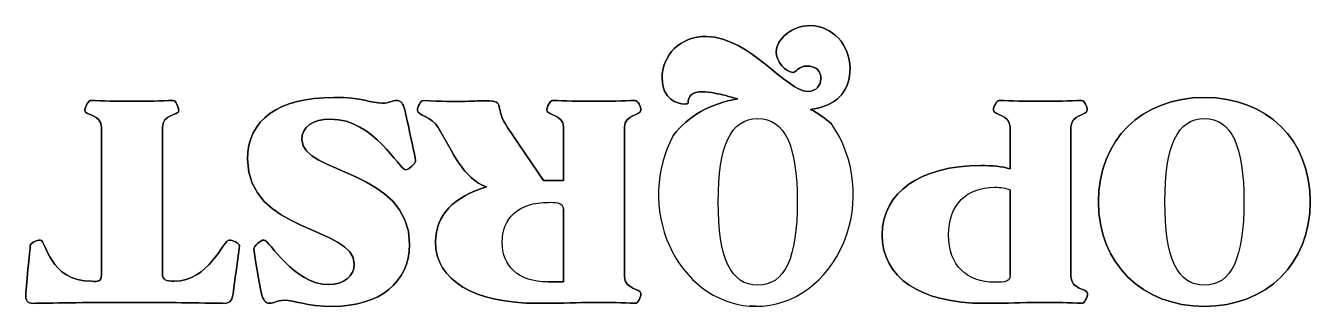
# Model space of a CAD drawing. Header units: millimetres. Extents: x -71 to 188, y -7 to 6.
# Drawn here: x -4.8 to 55.3, y -6.7 to 6.5 of the extents above; entities that cross this region are included whole.
import ezdxf

# ---------------------------------------------------------------- set-up
doc = ezdxf.new("R2010")
doc.units = ezdxf.units.MM
doc.layers.get('0').update_dxf_attribs({"linetype": 'CONTINUOUS'})

msp = doc.modelspace()

# ---------------------------------------------------------------- linework, layer by layer
for p, q in [((-1.26, -5.199), (-1.26, 1.701)), ((-1.26, 1.701), (-1.26, -5.199)), ((1.591, 1.701), (1.591, -5.199)), ((1.591, -5.199), (1.591, 1.701)), ((19.41, -0.796), (17.732, 1.687)), ((17.732, 1.687), (19.41, -0.796)), ((20.343, 1.715), (20.343, -0.796)), ((20.343, -0.796), (20.343, 1.715)), ((23.195, -5.298), (23.195, 1.715)), ((23.195, 1.715), (23.195, -5.298)), ((41.227, -0.246), (41.227, 1.715)), ((41.227, 1.715), (41.227, -0.246)), ((44.077, 1.715), (44.077, -5.298)), ((44.077, -5.298), (44.077, 1.715)), ((20.343, -0.796), (19.41, -0.796)), ((19.41, -0.796), (20.343, -0.796)), ((41.227, -5.227), (41.227, -1.234)), ((41.227, -1.234), (41.227, -5.227)), ((20.343, -2.137), (20.343, -5.538)), ((20.343, -5.538), (20.343, -2.137)), ((20.343, -5.538), (19.623, -5.538)), ((19.623, -5.538), (20.343, -5.538))]:
    msp.add_line(p, q)
for points in [[(-1.26, 1.701), (-1.26, -5.199)], [(1.591, -5.199), (1.591, 1.701)], [(19.41, -0.796), (17.732, 1.687)], [(20.343, 1.715), (20.343, -0.796)], [(23.195, -5.298), (23.195, 1.715)], [(41.227, 1.715), (41.227, -0.246)], [(44.077, -5.298), (44.077, 1.715)], [(20.343, -0.796), (19.41, -0.796)], [(41.227, -1.234), (41.227, -5.227)], [(20.343, -2.137), (20.343, -5.538)], [(20.343, -5.538), (19.623, -5.538)]]:
    msp.add_lwpolyline(points, close=True)
for start_param, end_param in [(0, 2.253943), (0, 2.253943), (0, 2.253943), (6.283185, 8.537128), (4.156798, 6.218217), (4.156798, 6.218217), (4.156798, 6.218217), (4.156798, 6.218217)]:
    msp.add_ellipse((29.344, -1.445), major_axis=(0, -5.235), ratio=0.869718, start_param=start_param, end_param=end_param)
for points in [[(30.291, 5.229), (30.291, 5.822), (31.025, 6.457), (31.886, 6.457)], [(31.886, 6.457), (31.025, 6.457), (30.291, 5.822), (30.291, 5.229)], [(30.291, 5.229), (30.291, 5.822), (31.025, 6.457), (31.886, 6.457)], [(31.886, 6.457), (31.025, 6.457), (30.291, 5.822), (30.291, 5.229)], [(31.886, 6.457), (32.915, 6.457), (33.748, 5.553), (33.748, 4.453)], [(33.748, 4.453), (33.748, 5.553), (32.915, 6.457), (31.886, 6.457)], [(31.886, 6.457), (32.915, 6.457), (33.748, 5.553), (33.748, 4.453)], [(33.748, 4.453), (33.748, 5.553), (32.915, 6.457), (31.886, 6.457)], [(24.957, 3.987), (24.957, 5.06), (25.79, 5.977), (27.032, 5.949)], [(27.032, 5.949), (25.79, 5.977), (24.957, 5.06), (24.957, 3.987)], [(24.957, 3.987), (24.957, 5.06), (25.79, 5.977), (27.032, 5.949)], [(27.032, 5.949), (25.79, 5.977), (24.957, 5.06), (24.957, 3.987)], [(27.032, 5.949), (29.134, 5.892), (30.743, 3.38), (31.773, 3.38)], [(31.773, 3.38), (30.743, 3.38), (29.134, 5.892), (27.032, 5.949)], [(27.032, 5.949), (29.134, 5.892), (30.743, 3.38), (31.773, 3.38)], [(31.773, 3.38), (30.743, 3.38), (29.134, 5.892), (27.032, 5.949)], [(31.082, 4.269), (30.743, 4.269), (30.291, 4.777), (30.291, 5.229)], [(30.291, 5.229), (30.291, 4.777), (30.743, 4.269), (31.082, 4.269)], [(31.082, 4.269), (30.743, 4.269), (30.291, 4.777), (30.291, 5.229)], [(30.291, 5.229), (30.291, 4.777), (30.743, 4.269), (31.082, 4.269)], [(31.716, 4.566), (31.35, 4.566), (31.194, 4.269), (31.082, 4.269)], [(31.082, 4.269), (31.194, 4.269), (31.35, 4.566), (31.716, 4.566)], [(31.716, 4.566), (31.35, 4.566), (31.194, 4.269), (31.082, 4.269)], [(31.082, 4.269), (31.194, 4.269), (31.35, 4.566), (31.716, 4.566)], [(32.38, 3.973), (32.38, 4.283), (32.21, 4.566), (31.716, 4.566)], [(32.38, 3.973), (32.38, 4.283), (32.21, 4.566), (31.716, 4.566)], [(31.716, 4.566), (32.21, 4.566), (32.38, 4.283), (32.38, 3.973)], [(31.716, 4.566), (32.21, 4.566), (32.38, 4.283), (32.38, 3.973)], [(33.748, 4.453), (33.748, 3.437), (33.201, 2.833), (32.237, 2.598)], [(33.748, 4.453), (33.748, 3.437), (33.201, 2.833), (32.237, 2.598)], [(32.237, 2.598), (33.201, 2.833), (33.748, 3.437), (33.748, 4.453)], [(32.237, 2.598), (33.201, 2.833), (33.748, 3.437), (33.748, 4.453)], [(26.002, 2.788), (25.677, 2.788), (24.957, 3.014), (24.957, 3.987)], [(24.957, 3.987), (24.957, 3.014), (25.677, 2.788), (26.002, 2.788)], [(26.002, 2.788), (25.677, 2.788), (24.957, 3.014), (24.957, 3.987)], [(24.957, 3.987), (24.957, 3.014), (25.677, 2.788), (26.002, 2.788)], [(31.773, 3.38), (32.168, 3.38), (32.38, 3.677), (32.38, 3.973)], [(32.38, 3.973), (32.38, 3.677), (32.168, 3.38), (31.773, 3.38)], [(31.773, 3.38), (32.168, 3.38), (32.38, 3.677), (32.38, 3.973)], [(32.38, 3.973), (32.38, 3.677), (32.168, 3.38), (31.773, 3.38)], [(9.606, 3.098), (7.022, 3.098), (5.568, 2.054), (5.568, 0.205)], [(5.568, 0.205), (5.568, 2.054), (7.022, 3.098), (9.606, 3.098)], [(9.606, 3.098), (7.022, 3.098), (5.568, 2.054), (5.568, 0.205)], [(5.568, 0.205), (5.568, 2.054), (7.022, 3.098), (9.606, 3.098)], [(11.863, 2.83), (11.369, 2.83), (10.932, 3.098), (9.606, 3.098)], [(9.606, 3.098), (10.932, 3.098), (11.369, 2.83), (11.863, 2.83)], [(11.863, 2.83), (11.369, 2.83), (10.932, 3.098), (9.606, 3.098)], [(9.606, 3.098), (10.932, 3.098), (11.369, 2.83), (11.863, 2.83)], [(25.476, 1.316), (26.181, 2.22), (27.225, 2.828), (28.499, 3.028)], [(28.499, 3.028), (27.225, 2.828), (26.181, 2.22), (25.476, 1.316)], [(25.476, 1.316), (26.181, 2.22), (27.225, 2.828), (28.499, 3.028)], [(28.499, 3.028), (27.225, 2.828), (26.181, 2.22), (25.476, 1.316)], [(26.849, 3.366), (26.341, 3.366), (26.17, 3.14), (26.17, 2.83)], [(26.17, 2.83), (26.17, 3.14), (26.341, 3.366), (26.849, 3.366)], [(26.849, 3.366), (26.341, 3.366), (26.17, 3.14), (26.17, 2.83)], [(26.17, 2.83), (26.17, 3.14), (26.341, 3.366), (26.849, 3.366)], [(27.418, 3.298), (27.201, 3.341), (27.009, 3.366), (26.849, 3.366)], [(26.849, 3.366), (27.009, 3.366), (27.201, 3.341), (27.418, 3.298)], [(27.418, 3.298), (27.201, 3.341), (27.009, 3.366), (26.849, 3.366)], [(26.849, 3.366), (27.009, 3.366), (27.201, 3.341), (27.418, 3.298)], [(28.499, 3.028), (28.105, 3.137), (27.735, 3.236), (27.418, 3.298)], [(27.418, 3.298), (27.735, 3.236), (28.105, 3.137), (28.499, 3.028)], [(28.499, 3.028), (28.105, 3.137), (27.735, 3.236), (27.418, 3.298)], [(27.418, 3.298), (27.735, 3.236), (28.105, 3.137), (28.499, 3.028)], [(45.362, -1.784), (45.362, 1.109), (47.38, 3.098), (50.315, 3.098)], [(50.315, 3.098), (47.38, 3.098), (45.362, 1.109), (45.362, -1.784)], [(45.362, -1.784), (45.362, 1.109), (47.38, 3.098), (50.315, 3.098)], [(50.315, 3.098), (47.38, 3.098), (45.362, 1.109), (45.362, -1.784)], [(50.315, 3.098), (53.25, 3.098), (55.268, 1.109), (55.268, -1.784)], [(55.268, -1.784), (55.268, 1.109), (53.25, 3.098), (50.315, 3.098)], [(50.315, 3.098), (53.25, 3.098), (55.268, 1.109), (55.268, -1.784)], [(55.268, -1.784), (55.268, 1.109), (53.25, 3.098), (50.315, 3.098)], [(-2.037, 2.477), (-2.037, 2.647), (-1.881, 2.957), (-1.767, 2.957)], [(-1.767, 2.957), (-1.881, 2.957), (-2.037, 2.647), (-2.037, 2.477)], [(-2.037, 2.477), (-2.037, 2.647), (-1.881, 2.957), (-1.767, 2.957)], [(-1.767, 2.957), (-1.881, 2.957), (-2.037, 2.647), (-2.037, 2.477)], [(-1.26, 1.701), (-1.26, 2.308), (-2.037, 2.266), (-2.037, 2.477)], [(-2.037, 2.477), (-2.037, 2.266), (-1.26, 2.308), (-1.26, 1.701)], [(-1.26, 1.701), (-1.26, 2.308), (-2.037, 2.266), (-2.037, 2.477)], [(-2.037, 2.477), (-2.037, 2.266), (-1.26, 2.308), (-1.26, 1.701)], [(-1.767, 2.957), (-1.218, 2.929), (-0.527, 2.915), (0.165, 2.915)], [(0.165, 2.915), (-0.527, 2.915), (-1.218, 2.929), (-1.767, 2.957)], [(-1.767, 2.957), (-1.218, 2.929), (-0.527, 2.915), (0.165, 2.915)], [(0.165, 2.915), (-0.527, 2.915), (-1.218, 2.929), (-1.767, 2.957)], [(0.165, 2.915), (0.858, 2.915), (1.535, 2.929), (2.098, 2.957)], [(2.098, 2.957), (1.535, 2.929), (0.858, 2.915), (0.165, 2.915)], [(0.165, 2.915), (0.858, 2.915), (1.535, 2.929), (2.098, 2.957)], [(2.098, 2.957), (1.535, 2.929), (0.858, 2.915), (0.165, 2.915)], [(2.353, 2.477), (2.353, 2.266), (1.591, 2.308), (1.591, 1.701)], [(2.353, 2.477), (2.353, 2.266), (1.591, 2.308), (1.591, 1.701)], [(1.591, 1.701), (1.591, 2.308), (2.353, 2.266), (2.353, 2.477)], [(1.591, 1.701), (1.591, 2.308), (2.353, 2.266), (2.353, 2.477)], [(2.098, 2.957), (2.212, 2.957), (2.353, 2.647), (2.353, 2.477)], [(2.353, 2.477), (2.353, 2.647), (2.212, 2.957), (2.098, 2.957)], [(2.098, 2.957), (2.212, 2.957), (2.353, 2.647), (2.353, 2.477)], [(2.353, 2.477), (2.353, 2.647), (2.212, 2.957), (2.098, 2.957)], [(11.863, 2.83), (12.217, 2.83), (12.329, 2.957), (12.555, 2.957)], [(12.555, 2.957), (12.329, 2.957), (12.217, 2.83), (11.863, 2.83)], [(12.555, 2.957), (12.329, 2.957), (12.217, 2.83), (11.863, 2.83)], [(11.863, 2.83), (12.217, 2.83), (12.329, 2.957), (12.555, 2.957)], [(12.922, 2.52), (12.85, 2.788), (12.738, 2.957), (12.555, 2.957)], [(12.555, 2.957), (12.738, 2.957), (12.85, 2.788), (12.922, 2.52)], [(12.922, 2.52), (12.85, 2.788), (12.738, 2.957), (12.555, 2.957)], [(12.555, 2.957), (12.738, 2.957), (12.85, 2.788), (12.922, 2.52)], [(13.43, 0.121), (13.43, 0.234), (12.979, 2.308), (12.922, 2.52)], [(12.922, 2.52), (12.979, 2.308), (13.43, 0.234), (13.43, 0.121)], [(13.43, 0.121), (13.43, 0.234), (12.979, 2.308), (12.922, 2.52)], [(12.922, 2.52), (12.979, 2.308), (13.43, 0.234), (13.43, 0.121)], [(13.513, 2.477), (13.513, 2.647), (13.669, 2.957), (13.782, 2.957)], [(13.782, 2.957), (13.669, 2.957), (13.513, 2.647), (13.513, 2.477)], [(13.782, 2.957), (13.669, 2.957), (13.513, 2.647), (13.513, 2.477)], [(13.513, 2.477), (13.513, 2.647), (13.669, 2.957), (13.782, 2.957)], [(13.513, 2.477), (13.513, 2.266), (14.177, 2.209), (14.487, 1.687)], [(14.487, 1.687), (14.177, 2.209), (13.513, 2.266), (13.513, 2.477)], [(14.487, 1.687), (14.177, 2.209), (13.513, 2.266), (13.513, 2.477)], [(13.513, 2.477), (13.513, 2.266), (14.177, 2.209), (14.487, 1.687)], [(13.782, 2.957), (15.488, 2.858), (16.278, 2.943), (16.745, 2.943)], [(16.745, 2.943), (16.278, 2.943), (15.488, 2.858), (13.782, 2.957)], [(16.745, 2.943), (16.278, 2.943), (15.488, 2.858), (13.782, 2.957)], [(13.782, 2.957), (15.488, 2.858), (16.278, 2.943), (16.745, 2.943)], [(17.732, 1.687), (17.097, 2.618), (17.648, 2.943), (16.745, 2.943)], [(16.745, 2.943), (17.648, 2.943), (17.097, 2.618), (17.732, 1.687)], [(16.745, 2.943), (17.648, 2.943), (17.097, 2.618), (17.732, 1.687)], [(17.732, 1.687), (17.097, 2.618), (17.648, 2.943), (16.745, 2.943)], [(19.834, 2.957), (19.721, 2.957), (19.566, 2.661), (19.566, 2.491)], [(19.566, 2.491), (19.566, 2.661), (19.721, 2.957), (19.834, 2.957)], [(19.566, 2.491), (19.566, 2.661), (19.721, 2.957), (19.834, 2.957)], [(19.834, 2.957), (19.721, 2.957), (19.566, 2.661), (19.566, 2.491)], [(19.566, 2.491), (19.566, 2.266), (20.343, 2.308), (20.343, 1.715)], [(20.343, 1.715), (20.343, 2.308), (19.566, 2.266), (19.566, 2.491)], [(19.566, 2.491), (19.566, 2.266), (20.343, 2.308), (20.343, 1.715)], [(20.343, 1.715), (20.343, 2.308), (19.566, 2.266), (19.566, 2.491)], [(21.769, 2.915), (21.077, 2.915), (20.385, 2.929), (19.834, 2.957)], [(19.834, 2.957), (20.385, 2.929), (21.077, 2.915), (21.769, 2.915)], [(19.834, 2.957), (20.385, 2.929), (21.077, 2.915), (21.769, 2.915)], [(21.769, 2.915), (21.077, 2.915), (20.385, 2.929), (19.834, 2.957)], [(23.703, 2.957), (23.139, 2.929), (22.461, 2.915), (21.769, 2.915)], [(21.769, 2.915), (22.461, 2.915), (23.139, 2.929), (23.703, 2.957)], [(23.703, 2.957), (23.139, 2.929), (22.461, 2.915), (21.769, 2.915)], [(21.769, 2.915), (22.461, 2.915), (23.139, 2.929), (23.703, 2.957)], [(23.195, 1.715), (23.195, 2.308), (23.97, 2.266), (23.97, 2.491)], [(23.97, 2.491), (23.97, 2.266), (23.195, 2.308), (23.195, 1.715)], [(23.195, 1.715), (23.195, 2.308), (23.97, 2.266), (23.97, 2.491)], [(23.97, 2.491), (23.97, 2.266), (23.195, 2.308), (23.195, 1.715)], [(23.97, 2.491), (23.97, 2.661), (23.816, 2.957), (23.703, 2.957)], [(23.703, 2.957), (23.816, 2.957), (23.97, 2.661), (23.97, 2.491)], [(23.703, 2.957), (23.816, 2.957), (23.97, 2.661), (23.97, 2.491)], [(23.97, 2.491), (23.97, 2.661), (23.816, 2.957), (23.703, 2.957)], [(26.17, 2.83), (26.17, 2.802), (26.1, 2.788), (26.002, 2.788)], [(26.002, 2.788), (26.1, 2.788), (26.17, 2.802), (26.17, 2.83)], [(26.17, 2.83), (26.17, 2.802), (26.1, 2.788), (26.002, 2.788)], [(26.002, 2.788), (26.1, 2.788), (26.17, 2.802), (26.17, 2.83)], [(32.237, 2.598), (32.129, 2.572), (32.017, 2.551), (31.899, 2.534)], [(32.237, 2.598), (32.129, 2.572), (32.017, 2.551), (31.899, 2.534)], [(31.899, 2.534), (32.017, 2.551), (32.129, 2.572), (32.237, 2.598)], [(31.899, 2.534), (32.017, 2.551), (32.129, 2.572), (32.237, 2.598)], [(31.899, 2.534), (32.258, 2.349), (32.586, 2.123), (32.876, 1.86)], [(32.876, 1.86), (32.586, 2.123), (32.258, 2.349), (31.899, 2.534)], [(31.899, 2.534), (32.258, 2.349), (32.586, 2.123), (32.876, 1.86)], [(32.876, 1.86), (32.586, 2.123), (32.258, 2.349), (31.899, 2.534)], [(40.451, 2.491), (40.451, 2.661), (40.607, 2.957), (40.719, 2.957)], [(40.451, 2.491), (40.451, 2.661), (40.607, 2.957), (40.719, 2.957)], [(40.719, 2.957), (40.607, 2.957), (40.451, 2.661), (40.451, 2.491)], [(40.719, 2.957), (40.607, 2.957), (40.451, 2.661), (40.451, 2.491)], [(41.227, 1.715), (41.227, 2.308), (40.451, 2.266), (40.451, 2.491)], [(40.451, 2.491), (40.451, 2.266), (41.227, 2.308), (41.227, 1.715)], [(41.227, 1.715), (41.227, 2.308), (40.451, 2.266), (40.451, 2.491)], [(40.451, 2.491), (40.451, 2.266), (41.227, 2.308), (41.227, 1.715)], [(40.719, 2.957), (41.27, 2.929), (41.961, 2.915), (42.653, 2.915)], [(40.719, 2.957), (41.27, 2.929), (41.961, 2.915), (42.653, 2.915)], [(42.653, 2.915), (41.961, 2.915), (41.27, 2.929), (40.719, 2.957)], [(42.653, 2.915), (41.961, 2.915), (41.27, 2.929), (40.719, 2.957)], [(42.653, 2.915), (43.344, 2.915), (44.021, 2.929), (44.585, 2.957)], [(42.653, 2.915), (43.344, 2.915), (44.021, 2.929), (44.585, 2.957)], [(44.585, 2.957), (44.021, 2.929), (43.344, 2.915), (42.653, 2.915)], [(44.585, 2.957), (44.021, 2.929), (43.344, 2.915), (42.653, 2.915)], [(44.84, 2.491), (44.84, 2.266), (44.077, 2.308), (44.077, 1.715)], [(44.077, 1.715), (44.077, 2.308), (44.84, 2.266), (44.84, 2.491)], [(44.84, 2.491), (44.84, 2.266), (44.077, 2.308), (44.077, 1.715)], [(44.077, 1.715), (44.077, 2.308), (44.84, 2.266), (44.84, 2.491)], [(44.585, 2.957), (44.698, 2.957), (44.84, 2.661), (44.84, 2.491)], [(44.84, 2.491), (44.84, 2.661), (44.698, 2.957), (44.585, 2.957)], [(44.585, 2.957), (44.698, 2.957), (44.84, 2.661), (44.84, 2.491)], [(44.84, 2.491), (44.84, 2.661), (44.698, 2.957), (44.585, 2.957)], [(9.45, 2.082), (8.632, 2.082), (8.109, 1.715), (8.109, 1.123)], [(8.109, 1.123), (8.109, 1.715), (8.632, 2.082), (9.45, 2.082)], [(8.109, 1.123), (8.109, 1.715), (8.632, 2.082), (9.45, 2.082)], [(9.45, 2.082), (8.632, 2.082), (8.109, 1.715), (8.109, 1.123)], [(9.45, 2.082), (11.495, 2.082), (12.681, -0.288), (12.95, -0.288)], [(12.95, -0.288), (12.681, -0.288), (11.495, 2.082), (9.45, 2.082)], [(12.95, -0.288), (12.681, -0.288), (11.495, 2.082), (9.45, 2.082)], [(9.45, 2.082), (11.495, 2.082), (12.681, -0.288), (12.95, -0.288)], [(27.581, -1.784), (27.581, 0.826), (28.16, 2.11), (29.431, 2.11)], [(27.581, -1.784), (27.581, 0.826), (28.16, 2.11), (29.431, 2.11)], [(27.581, -1.784), (27.581, 0.826), (28.16, 2.11), (29.431, 2.11)], [(27.581, -1.784), (27.581, 0.826), (28.16, 2.11), (29.431, 2.11)], [(29.431, 2.11), (30.7, 2.11), (31.28, 0.826), (31.28, -1.784)], [(29.431, 2.11), (30.7, 2.11), (31.28, 0.826), (31.28, -1.784)], [(29.431, 2.11), (30.7, 2.11), (31.28, 0.826), (31.28, -1.784)], [(29.431, 2.11), (30.7, 2.11), (31.28, 0.826), (31.28, -1.784)], [(48.467, -1.784), (48.467, 0.826), (49.046, 2.11), (50.315, 2.11)], [(48.467, -1.784), (48.467, 0.826), (49.046, 2.11), (50.315, 2.11)], [(48.467, -1.784), (48.467, 0.826), (49.046, 2.11), (50.315, 2.11)], [(48.467, -1.784), (48.467, 0.826), (49.046, 2.11), (50.315, 2.11)], [(50.315, 2.11), (51.585, 2.11), (52.164, 0.826), (52.164, -1.784)], [(50.315, 2.11), (51.585, 2.11), (52.164, 0.826), (52.164, -1.784)], [(50.315, 2.11), (51.585, 2.11), (52.164, 0.826), (52.164, -1.784)], [(50.315, 2.11), (51.585, 2.11), (52.164, 0.826), (52.164, -1.784)], [(14.487, 1.687), (15.193, 0.516), (15.657, -0.698), (16.745, -1.093)], [(16.745, -1.093), (15.657, -0.698), (15.193, 0.516), (14.487, 1.687)], [(14.487, 1.687), (15.193, 0.516), (15.657, -0.698), (16.745, -1.093)], [(16.745, -1.093), (15.657, -0.698), (15.193, 0.516), (14.487, 1.687)], [(13.148, -3.788), (13.148, -0.26), (8.124, -0.5), (8.109, 1.123)], [(8.109, 1.123), (8.124, -0.5), (13.148, -0.26), (13.148, -3.788)], [(8.109, 1.123), (8.124, -0.5), (13.148, -0.26), (13.148, -3.788)], [(13.148, -3.788), (13.148, -0.26), (8.124, -0.5), (8.109, 1.123)], [(5.568, 0.205), (5.568, -3.238), (10.564, -2.941), (10.564, -4.705)], [(10.564, -4.705), (10.564, -2.941), (5.568, -3.238), (5.568, 0.205)], [(5.568, 0.205), (5.568, -3.238), (10.564, -2.941), (10.564, -4.705)], [(10.564, -4.705), (10.564, -2.941), (5.568, -3.238), (5.568, 0.205)], [(12.95, -0.288), (13.119, -0.288), (13.43, 0.008), (13.43, 0.121)], [(13.43, 0.121), (13.43, 0.008), (13.119, -0.288), (12.95, -0.288)], [(13.43, 0.121), (13.43, 0.008), (13.119, -0.288), (12.95, -0.288)], [(12.95, -0.288), (13.119, -0.288), (13.43, 0.008), (13.43, 0.121)], [(35.244, -3.337), (35.244, -1.347), (37.036, -0.091), (39.859, -0.091)], [(39.859, -0.091), (37.036, -0.091), (35.244, -1.347), (35.244, -3.337)], [(35.244, -3.337), (35.244, -1.347), (37.036, -0.091), (39.859, -0.091)], [(39.859, -0.091), (37.036, -0.091), (35.244, -1.347), (35.244, -3.337)], [(39.859, -0.091), (40.409, -0.091), (40.861, -0.133), (41.227, -0.246)], [(41.227, -0.246), (40.861, -0.133), (40.409, -0.091), (39.859, -0.091)], [(39.859, -0.091), (40.409, -0.091), (40.861, -0.133), (41.227, -0.246)], [(41.227, -0.246), (40.861, -0.133), (40.409, -0.091), (39.859, -0.091)], [(14.359, -3.661), (14.359, -2.419), (15.234, -1.53), (16.745, -1.093)], [(16.745, -1.093), (15.234, -1.53), (14.359, -2.419), (14.359, -3.661)], [(16.745, -1.093), (15.234, -1.53), (14.359, -2.419), (14.359, -3.661)], [(14.359, -3.661), (14.359, -2.419), (15.234, -1.53), (16.745, -1.093)], [(38.349, -3.337), (38.349, -1.911), (39.224, -1.107), (40.494, -1.107)], [(38.349, -3.337), (38.349, -1.911), (39.224, -1.107), (40.494, -1.107)], [(38.349, -3.337), (38.349, -1.911), (39.224, -1.107), (40.494, -1.107)], [(38.349, -3.337), (38.349, -1.911), (39.224, -1.107), (40.494, -1.107)], [(40.494, -1.107), (40.79, -1.107), (41.044, -1.149), (41.227, -1.234)], [(40.494, -1.107), (40.79, -1.107), (41.044, -1.149), (41.227, -1.234)], [(40.494, -1.107), (40.79, -1.107), (41.044, -1.149), (41.227, -1.234)], [(40.494, -1.107), (40.79, -1.107), (41.044, -1.149), (41.227, -1.234)], [(29.431, -5.693), (28.174, -5.693), (27.581, -4.437), (27.581, -1.784)], [(29.431, -5.693), (28.174, -5.693), (27.581, -4.437), (27.581, -1.784)], [(29.431, -5.693), (28.174, -5.693), (27.581, -4.437), (27.581, -1.784)], [(29.431, -5.693), (28.174, -5.693), (27.581, -4.437), (27.581, -1.784)], [(31.28, -1.784), (31.28, -4.395), (30.7, -5.693), (29.431, -5.693)], [(31.28, -1.784), (31.28, -4.395), (30.7, -5.693), (29.431, -5.693)], [(31.28, -1.784), (31.28, -4.395), (30.7, -5.693), (29.431, -5.693)], [(31.28, -1.784), (31.28, -4.395), (30.7, -5.693), (29.431, -5.693)], [(50.315, -6.681), (47.394, -6.681), (45.362, -4.677), (45.362, -1.784)], [(45.362, -1.784), (45.362, -4.677), (47.394, -6.681), (50.315, -6.681)], [(50.315, -6.681), (47.394, -6.681), (45.362, -4.677), (45.362, -1.784)], [(45.362, -1.784), (45.362, -4.677), (47.394, -6.681), (50.315, -6.681)], [(50.315, -5.693), (49.059, -5.693), (48.467, -4.437), (48.467, -1.784)], [(50.315, -5.693), (49.059, -5.693), (48.467, -4.437), (48.467, -1.784)], [(50.315, -5.693), (49.059, -5.693), (48.467, -4.437), (48.467, -1.784)], [(50.315, -5.693), (49.059, -5.693), (48.467, -4.437), (48.467, -1.784)], [(52.164, -1.784), (52.164, -4.395), (51.585, -5.693), (50.315, -5.693)], [(52.164, -1.784), (52.164, -4.395), (51.585, -5.693), (50.315, -5.693)], [(55.268, -1.784), (55.268, -4.677), (53.236, -6.681), (50.315, -6.681)], [(50.315, -6.681), (53.236, -6.681), (55.268, -4.677), (55.268, -1.784)], [(52.164, -1.784), (52.164, -4.395), (51.585, -5.693), (50.315, -5.693)], [(55.268, -1.784), (55.268, -4.677), (53.236, -6.681), (50.315, -6.681)], [(52.164, -1.784), (52.164, -4.395), (51.585, -5.693), (50.315, -5.693)], [(50.315, -6.681), (53.236, -6.681), (55.268, -4.677), (55.268, -1.784)], [(17.478, -3.689), (17.478, -2.56), (18.24, -1.813), (19.651, -1.813)], [(17.478, -3.689), (17.478, -2.56), (18.24, -1.813), (19.651, -1.813)], [(17.478, -3.689), (17.478, -2.56), (18.24, -1.813), (19.651, -1.813)], [(17.478, -3.689), (17.478, -2.56), (18.24, -1.813), (19.651, -1.813)], [(19.651, -1.813), (19.877, -1.813), (20.343, -1.784), (20.343, -2.137)], [(19.651, -1.813), (19.877, -1.813), (20.343, -1.784), (20.343, -2.137)], [(19.651, -1.813), (19.877, -1.813), (20.343, -1.784), (20.343, -2.137)], [(19.651, -1.813), (19.877, -1.813), (20.343, -1.784), (20.343, -2.137)], [(-4.592, -3.845), (-4.592, -3.732), (-4.28, -3.576), (-4.112, -3.576)], [(-4.112, -3.576), (-4.28, -3.576), (-4.592, -3.732), (-4.592, -3.845)], [(-4.592, -3.845), (-4.592, -3.732), (-4.28, -3.576), (-4.112, -3.576)], [(-4.112, -3.576), (-4.28, -3.576), (-4.592, -3.732), (-4.592, -3.845)], [(-4.112, -3.576), (-3.844, -3.576), (-3.731, -5.51), (-1.712, -5.51)], [(-1.712, -5.51), (-3.731, -5.51), (-3.844, -3.576), (-4.112, -3.576)], [(-4.112, -3.576), (-3.844, -3.576), (-3.731, -5.51), (-1.712, -5.51)], [(-1.712, -5.51), (-3.731, -5.51), (-3.844, -3.576), (-4.112, -3.576)], [(2.141, -5.51), (3.764, -5.51), (4.441, -3.576), (4.709, -3.576)], [(4.709, -3.576), (4.441, -3.576), (3.764, -5.51), (2.141, -5.51)], [(2.141, -5.51), (3.764, -5.51), (4.441, -3.576), (4.709, -3.576)], [(4.709, -3.576), (4.441, -3.576), (3.764, -5.51), (2.141, -5.51)], [(4.709, -3.576), (4.879, -3.576), (5.189, -3.717), (5.189, -3.845)], [(5.189, -3.845), (5.189, -3.717), (4.879, -3.576), (4.709, -3.576)], [(4.709, -3.576), (4.879, -3.576), (5.189, -3.717), (5.189, -3.845)], [(5.189, -3.845), (5.189, -3.717), (4.879, -3.576), (4.709, -3.576)], [(6.332, -3.576), (6.161, -3.576), (5.865, -3.873), (5.865, -3.986)], [(5.865, -3.986), (5.865, -3.873), (6.161, -3.576), (6.332, -3.576)], [(6.332, -3.576), (6.161, -3.576), (5.865, -3.873), (5.865, -3.986)], [(5.865, -3.986), (5.865, -3.873), (6.161, -3.576), (6.332, -3.576)], [(9.38, -5.665), (7.714, -5.665), (6.6, -3.576), (6.332, -3.576)], [(6.332, -3.576), (6.6, -3.576), (7.714, -5.665), (9.38, -5.665)], [(9.38, -5.665), (7.714, -5.665), (6.6, -3.576), (6.332, -3.576)], [(6.332, -3.576), (6.6, -3.576), (7.714, -5.665), (9.38, -5.665)], [(40.013, -6.54), (37.023, -6.54), (35.244, -5.326), (35.244, -3.337)], [(35.244, -3.337), (35.244, -5.326), (37.023, -6.54), (40.013, -6.54)], [(40.013, -6.54), (37.023, -6.54), (35.244, -5.326), (35.244, -3.337)], [(35.244, -3.337), (35.244, -5.326), (37.023, -6.54), (40.013, -6.54)], [(40.508, -5.552), (39.238, -5.552), (38.349, -4.79), (38.349, -3.337)], [(40.508, -5.552), (39.238, -5.552), (38.349, -4.79), (38.349, -3.337)], [(40.508, -5.552), (39.238, -5.552), (38.349, -4.79), (38.349, -3.337)], [(40.508, -5.552), (39.238, -5.552), (38.349, -4.79), (38.349, -3.337)], [(-4.803, -6.215), (-4.803, -5.919), (-4.592, -3.957), (-4.592, -3.845)], [(-4.592, -3.845), (-4.592, -3.957), (-4.803, -5.919), (-4.803, -6.215)], [(-4.803, -6.215), (-4.803, -5.919), (-4.592, -3.957), (-4.592, -3.845)], [(-4.592, -3.845), (-4.592, -3.957), (-4.803, -5.919), (-4.803, -6.215)], [(5.189, -3.845), (5.189, -3.957), (4.921, -5.919), (4.893, -6.102)], [(5.189, -3.845), (5.189, -3.957), (4.921, -5.919), (4.893, -6.102)], [(4.893, -6.102), (4.921, -5.919), (5.189, -3.957), (5.189, -3.845)], [(4.893, -6.102), (4.921, -5.919), (5.189, -3.957), (5.189, -3.845)], [(5.865, -3.986), (5.865, -4.099), (6.161, -5.891), (6.231, -6.102)], [(6.231, -6.102), (6.161, -5.891), (5.865, -4.099), (5.865, -3.986)], [(5.865, -3.986), (5.865, -4.099), (6.161, -5.891), (6.231, -6.102)], [(6.231, -6.102), (6.161, -5.891), (5.865, -4.099), (5.865, -3.986)], [(9.563, -6.681), (11.75, -6.681), (13.148, -5.552), (13.148, -3.788)], [(13.148, -3.788), (13.148, -5.552), (11.75, -6.681), (9.563, -6.681)], [(9.563, -6.681), (11.75, -6.681), (13.148, -5.552), (13.148, -3.788)], [(13.148, -3.788), (13.148, -5.552), (11.75, -6.681), (9.563, -6.681)], [(19.128, -6.54), (16.194, -6.54), (14.359, -5.467), (14.359, -3.661)], [(14.359, -3.661), (14.359, -5.467), (16.194, -6.54), (19.128, -6.54)], [(14.359, -3.661), (14.359, -5.467), (16.194, -6.54), (19.128, -6.54)], [(19.128, -6.54), (16.194, -6.54), (14.359, -5.467), (14.359, -3.661)], [(19.623, -5.538), (18.212, -5.538), (17.478, -4.79), (17.478, -3.689)], [(19.623, -5.538), (18.212, -5.538), (17.478, -4.79), (17.478, -3.689)], [(19.623, -5.538), (18.212, -5.538), (17.478, -4.79), (17.478, -3.689)], [(19.623, -5.538), (18.212, -5.538), (17.478, -4.79), (17.478, -3.689)], [(10.564, -4.705), (10.564, -5.256), (10.057, -5.665), (9.38, -5.665)], [(9.38, -5.665), (10.057, -5.665), (10.564, -5.256), (10.564, -4.705)], [(10.564, -4.705), (10.564, -5.256), (10.057, -5.665), (9.38, -5.665)], [(9.38, -5.665), (10.057, -5.665), (10.564, -5.256), (10.564, -4.705)], [(-1.712, -5.51), (-1.429, -5.51), (-1.26, -5.552), (-1.26, -5.199)], [(-1.26, -5.199), (-1.26, -5.552), (-1.429, -5.51), (-1.712, -5.51)], [(-1.712, -5.51), (-1.429, -5.51), (-1.26, -5.552), (-1.26, -5.199)], [(-1.26, -5.199), (-1.26, -5.552), (-1.429, -5.51), (-1.712, -5.51)], [(1.591, -5.199), (1.591, -5.411), (1.76, -5.51), (2.141, -5.51)], [(2.141, -5.51), (1.76, -5.51), (1.591, -5.411), (1.591, -5.199)], [(1.591, -5.199), (1.591, -5.411), (1.76, -5.51), (2.141, -5.51)], [(2.141, -5.51), (1.76, -5.51), (1.591, -5.411), (1.591, -5.199)], [(23.97, -6.074), (23.97, -5.848), (23.195, -5.891), (23.195, -5.298)], [(23.195, -5.298), (23.195, -5.891), (23.97, -5.848), (23.97, -6.074)], [(23.97, -6.074), (23.97, -5.848), (23.195, -5.891), (23.195, -5.298)], [(23.195, -5.298), (23.195, -5.891), (23.97, -5.848), (23.97, -6.074)], [(41.227, -5.227), (41.227, -5.524), (41.044, -5.552), (40.508, -5.552)], [(41.227, -5.227), (41.227, -5.524), (41.044, -5.552), (40.508, -5.552)], [(41.227, -5.227), (41.227, -5.524), (41.044, -5.552), (40.508, -5.552)], [(41.227, -5.227), (41.227, -5.524), (41.044, -5.552), (40.508, -5.552)], [(44.077, -5.298), (44.077, -5.891), (44.856, -5.848), (44.856, -6.074)], [(44.077, -5.298), (44.077, -5.891), (44.856, -5.848), (44.856, -6.074)], [(44.856, -6.074), (44.856, -5.848), (44.077, -5.891), (44.077, -5.298)], [(44.856, -6.074), (44.856, -5.848), (44.077, -5.891), (44.077, -5.298)], [(-4.351, -6.54), (-4.633, -6.555), (-4.803, -6.469), (-4.803, -6.215)], [(-4.803, -6.215), (-4.803, -6.469), (-4.633, -6.555), (-4.351, -6.54)], [(-4.351, -6.54), (-4.633, -6.555), (-4.803, -6.469), (-4.803, -6.215)], [(-4.803, -6.215), (-4.803, -6.469), (-4.633, -6.555), (-4.351, -6.54)], [(0.025, -6.497), (-1.429, -6.497), (-2.898, -6.511), (-4.351, -6.54)], [(-4.351, -6.54), (-2.898, -6.511), (-1.429, -6.497), (0.025, -6.497)], [(0.025, -6.497), (-1.429, -6.497), (-2.898, -6.511), (-4.351, -6.54)], [(-4.351, -6.54), (-2.898, -6.511), (-1.429, -6.497), (0.025, -6.497)], [(4.399, -6.54), (2.931, -6.511), (1.478, -6.497), (0.025, -6.497)], [(0.025, -6.497), (1.478, -6.497), (2.931, -6.511), (4.399, -6.54)], [(4.399, -6.54), (2.931, -6.511), (1.478, -6.497), (0.025, -6.497)], [(0.025, -6.497), (1.478, -6.497), (2.931, -6.511), (4.399, -6.54)], [(4.893, -6.102), (4.836, -6.469), (4.695, -6.555), (4.399, -6.54)], [(4.399, -6.54), (4.695, -6.555), (4.836, -6.469), (4.893, -6.102)], [(4.893, -6.102), (4.836, -6.469), (4.695, -6.555), (4.399, -6.54)], [(4.399, -6.54), (4.695, -6.555), (4.836, -6.469), (4.893, -6.102)], [(6.231, -6.102), (6.301, -6.37), (6.402, -6.54), (6.585, -6.54)], [(6.585, -6.54), (6.402, -6.54), (6.301, -6.37), (6.231, -6.102)], [(6.231, -6.102), (6.301, -6.37), (6.402, -6.54), (6.585, -6.54)], [(6.585, -6.54), (6.402, -6.54), (6.301, -6.37), (6.231, -6.102)], [(6.585, -6.54), (6.826, -6.54), (6.925, -6.399), (7.277, -6.399)], [(7.277, -6.399), (6.925, -6.399), (6.826, -6.54), (6.585, -6.54)], [(6.585, -6.54), (6.826, -6.54), (6.925, -6.399), (7.277, -6.399)], [(7.277, -6.399), (6.925, -6.399), (6.826, -6.54), (6.585, -6.54)], [(7.277, -6.399), (7.771, -6.399), (8.293, -6.681), (9.563, -6.681)], [(9.563, -6.681), (8.293, -6.681), (7.771, -6.399), (7.277, -6.399)], [(9.563, -6.681), (8.293, -6.681), (7.771, -6.399), (7.277, -6.399)], [(7.277, -6.399), (7.771, -6.399), (8.293, -6.681), (9.563, -6.681)], [(21.839, -6.497), (20.836, -6.497), (20.611, -6.54), (19.128, -6.54)], [(19.128, -6.54), (20.611, -6.54), (20.836, -6.497), (21.839, -6.497)], [(19.128, -6.54), (20.611, -6.54), (20.836, -6.497), (21.839, -6.497)], [(21.839, -6.497), (20.836, -6.497), (20.611, -6.54), (19.128, -6.54)], [(21.839, -6.497), (22.461, -6.497), (23.139, -6.512), (23.703, -6.54)], [(23.703, -6.54), (23.139, -6.512), (22.461, -6.497), (21.839, -6.497)], [(23.703, -6.54), (23.139, -6.512), (22.461, -6.497), (21.839, -6.497)], [(21.839, -6.497), (22.461, -6.497), (23.139, -6.512), (23.703, -6.54)], [(23.703, -6.54), (23.816, -6.555), (23.97, -6.243), (23.97, -6.074)], [(23.97, -6.074), (23.97, -6.243), (23.816, -6.555), (23.703, -6.54)], [(23.703, -6.54), (23.816, -6.555), (23.97, -6.243), (23.97, -6.074)], [(23.97, -6.074), (23.97, -6.243), (23.816, -6.555), (23.703, -6.54)], [(42.723, -6.497), (41.566, -6.497), (41.34, -6.54), (40.013, -6.54)], [(40.013, -6.54), (41.34, -6.54), (41.566, -6.497), (42.723, -6.497)], [(42.723, -6.497), (41.566, -6.497), (41.34, -6.54), (40.013, -6.54)], [(40.013, -6.54), (41.34, -6.54), (41.566, -6.497), (42.723, -6.497)], [(44.585, -6.54), (44.021, -6.511), (43.344, -6.497), (42.723, -6.497)], [(42.723, -6.497), (43.344, -6.497), (44.021, -6.511), (44.585, -6.54)], [(44.585, -6.54), (44.021, -6.511), (43.344, -6.497), (42.723, -6.497)], [(42.723, -6.497), (43.344, -6.497), (44.021, -6.511), (44.585, -6.54)], [(44.856, -6.074), (44.856, -6.243), (44.698, -6.555), (44.585, -6.54)], [(44.585, -6.54), (44.698, -6.555), (44.856, -6.243), (44.856, -6.074)], [(44.856, -6.074), (44.856, -6.243), (44.698, -6.555), (44.585, -6.54)], [(44.585, -6.54), (44.698, -6.555), (44.856, -6.243), (44.856, -6.074)], [(29.344, -6.68), (29.245, -6.679), (29.146, -6.675), (29.049, -6.669)], [(29.049, -6.669), (29.146, -6.675), (29.245, -6.679), (29.344, -6.68)], [(29.344, -6.68), (29.245, -6.679), (29.146, -6.675), (29.049, -6.669)], [(29.049, -6.669), (29.146, -6.675), (29.245, -6.679), (29.344, -6.68)]]:
    msp.add_open_spline(points, degree=3)

doc.saveas('drawing.dxf')
